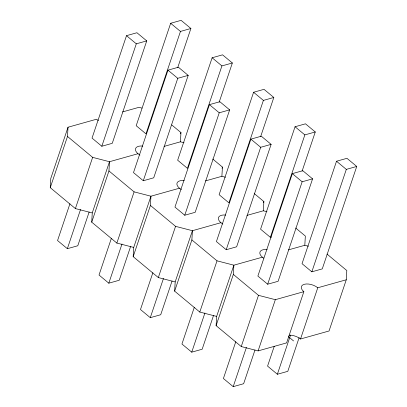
<?xml version="1.0" encoding="UTF-8"?>
<svg xmlns="http://www.w3.org/2000/svg" width="407" height="407" viewBox="0 0 407 407"><rect width="100%" height="100%" fill="white"/><g stroke="black" fill="none" stroke-linecap="round" stroke-linejoin="round"><path stroke-width="0.61" d="M326.984 254.06L346.805 270.543L346.276 279.772L317.76 287.774A9.916 5.093 18.6 0 0 304.278 284.295A9.916 5.093 18.6 0 0 303.851 291.677L286.614 342.898L258.099 350.895L241.244 346.545L216.107 325.636L216.641 316.407L199.786 312.057L174.644 291.142L175.178 281.914L158.323 277.564L133.181 256.654L133.715 247.425L116.86 243.076L91.723 222.161L92.252 212.932L75.397 208.582L50.259 187.673L50.789 178.444L68.025 127.228L96.54 119.226A9.916 5.093 18.6 0 0 98.469 120.564M50.259 187.673L67.496 136.457L68.025 127.228M91.723 222.161L108.959 170.945L109.488 161.716L138.004 153.714M133.181 256.654L150.422 205.438L150.951 196.205L179.467 188.207M164.046 146.408L180.423 141.814L180.957 132.585L171.769 124.944M174.644 291.142L191.88 239.927L192.414 230.698L220.925 222.695M205.504 180.896L221.886 176.302L222.42 167.073L212.749 159.03M216.107 325.636L233.343 274.415L233.877 265.186L262.388 257.188M246.968 215.389L263.349 210.795L263.878 201.562L254.212 193.523M288.431 249.878L304.812 245.284L305.342 236.055L295.675 228.012M69.928 203.785L57.56 240.542L67.353 248.687L77.783 245.762L89.138 212.016M126.506 35.668L92.033 138.105L101.826 146.25L112.256 143.325L146.734 40.888L136.935 32.743L126.506 35.668L136.299 43.819L146.734 40.888M75.397 208.582L92.633 157.367L67.496 136.457M67.353 248.687L80.535 209.524M101.826 146.25L136.299 43.819M92.252 212.932L109.488 161.716L92.633 157.367M190.893 28.495L181.1 20.35L170.665 23.275L136.192 125.712L145.986 133.862L180.459 31.425L190.893 28.495L177.711 67.664M111.391 238.273L99.023 275.03L108.817 283.18L119.246 280.25L130.601 246.51M167.969 70.162L133.496 172.593L143.289 180.744L153.719 177.813L188.192 75.381L178.398 67.231L167.969 70.162L177.762 78.307L188.192 75.381M116.86 243.076L134.096 191.855L108.959 170.945M108.817 283.18L121.998 244.012M143.289 180.744L177.762 78.307M133.715 247.425L150.951 196.205L134.096 191.855M180.55 133.786L180.957 132.585M232.356 62.988L222.563 54.838L212.128 57.769L177.656 160.205L187.449 168.35L221.922 65.914L232.356 62.988L219.175 102.157M152.854 272.766L140.481 309.524L150.28 317.669L160.709 314.743L172.064 280.998M209.432 104.65L174.954 207.087L184.753 215.232L195.182 212.306L229.655 109.87L219.861 101.725L209.432 104.65L219.225 112.795L229.655 109.87M158.323 277.564L175.559 226.348L150.422 205.438M150.28 317.669L163.456 278.5M184.753 215.232L219.225 112.795M175.178 281.914L192.414 230.698L175.559 226.348M222.013 168.279L222.42 167.073M273.819 97.477L264.021 89.331L253.592 92.257L219.119 194.694L228.912 202.844L263.385 100.407L273.819 97.477L260.638 136.645M194.317 307.254L181.944 344.012L191.738 352.162L202.172 349.231L213.527 315.491M250.89 139.138L216.417 241.575L226.211 249.725L236.645 246.795L271.118 144.363L261.325 136.213L250.89 139.138L260.689 147.288L271.118 144.363M199.786 312.057L217.023 260.836L191.88 239.927M191.738 352.162L204.919 312.993M226.211 249.725L260.689 147.288M216.641 316.407L233.877 265.186L217.023 260.836M263.477 202.767L263.878 201.562M302.096 171.133L315.277 131.97L305.484 123.82L295.055 126.75L260.582 229.187L270.375 237.332L271.535 237.006M270.375 237.332L304.848 134.895L315.277 131.97M235.775 341.748L223.407 378.505L233.201 386.65L243.635 383.725L254.991 349.979M292.353 173.631L257.88 276.068L267.674 284.213L278.108 281.288L312.581 178.851L302.788 170.706L292.353 173.631L302.147 181.776L312.581 178.851M241.244 346.545L258.481 295.329L233.343 274.415M233.201 386.65L246.383 347.481M267.674 284.213L302.147 181.776M258.099 350.895L275.336 299.679L303.851 291.677M274.262 346.225L267.567 366.112L277.365 374.257L287.795 371.332L299.15 337.586M336.518 161.238L302.04 263.675L311.838 271.82L322.268 268.895L356.741 166.458L346.947 158.313L336.518 161.238L346.311 169.388L356.741 166.458M277.365 374.257L290.542 335.093M311.838 271.82L346.311 169.388M289.062 335.195A9.916 5.093 18.6 0 1 300.524 338.995L317.76 287.774M346.276 279.772L329.039 330.993L300.524 338.995M122.583 111.92L138.96 107.321L141.972 108.099M180.423 141.814L184.035 142.745M221.886 176.302L225.498 177.233M263.349 210.795L266.961 211.726M304.812 245.284L308.425 246.215M258.481 295.329L275.336 299.679M170.665 23.275L180.459 31.425M212.128 57.769L221.922 65.914M253.592 92.257L263.385 100.407M295.055 126.75L304.848 134.895M288.441 336.675L293.569 340.944M139.927 155.057A9.916 5.093 18.6 0 1 135.541 148.641A9.916 5.093 18.6 0 1 142.781 146.082M181.39 189.545A9.916 5.093 18.6 0 1 177.004 183.135A9.916 5.093 18.6 0 1 184.244 180.576M263.797 258.211A9.916 5.093 18.6 0 1 259.987 251.958A9.916 5.093 18.6 0 1 267.165 249.557M222.853 224.038A9.916 5.093 18.6 0 1 218.467 217.623A9.916 5.093 18.6 0 1 225.702 215.064"/></g></svg>
